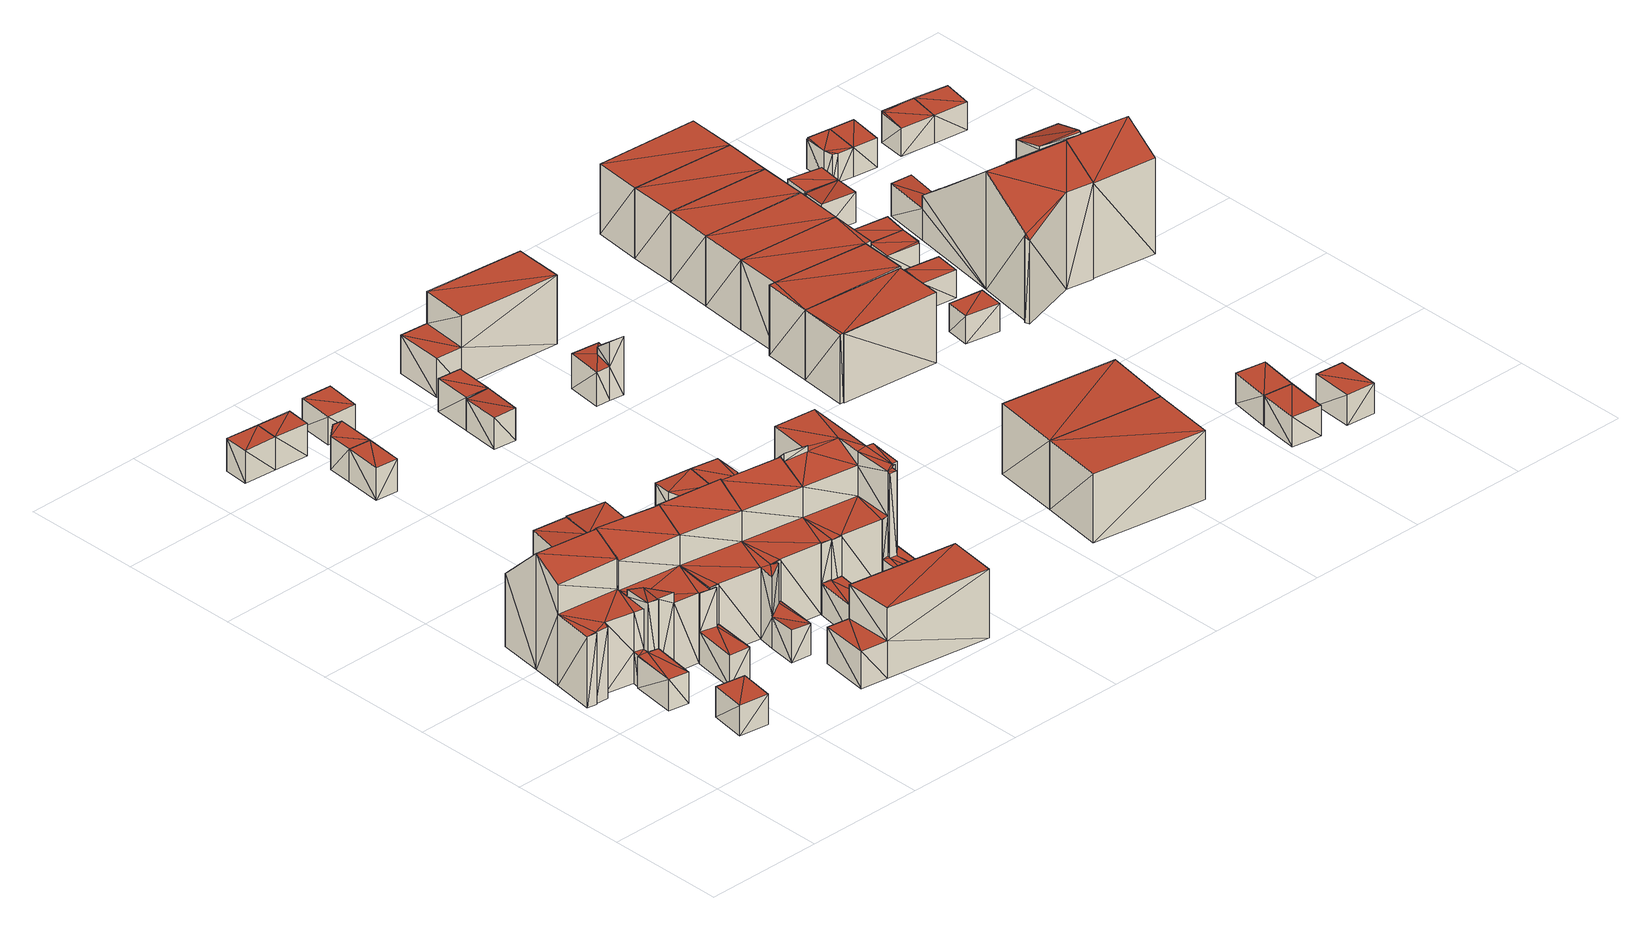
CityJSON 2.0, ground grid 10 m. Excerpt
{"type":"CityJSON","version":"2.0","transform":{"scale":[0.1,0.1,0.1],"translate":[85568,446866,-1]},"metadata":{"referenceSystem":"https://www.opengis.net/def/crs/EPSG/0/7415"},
"CityObjects":{
"building1":{"type":"Building","attributes":{"oorspronkelijk_bouwjaar":1924,"status":"Pand in gebruik","geconstateerd":false,"h_maaiveld":-0.26,"dak_type":"single horizontal","pw_datum":"2013-12-01","pw_actueel":"yes","pw_bron":"ahn3","reconstructie_methode":"tudelft3d-geoflow","versie_methode":"v21.03.1","kas_warenhuis":false,"ondergronds_type":"above ground","lod11_replace":false,"reconstruction_skipped":false},"geometry":[{"type":"Solid","lod":"2.2","boundaries":[[[[0,1,2]],[[2,1,3]],[[4,0,5]],[[5,0,2]],[[6,3,1]],[[7,6,1]],[[5,2,3]],[[6,5,3]],[[7,1,4]],[[4,1,0]],[[5,6,4]],[[4,6,7]]]],"semantics":{"surfaces":[{"type":"GroundSurface"},{"type":"WallSurface"},{"type":"RoofSurface"}],"values":[[0,0,1,1,1,1,1,1,1,1,2,2]]}}]},
"building2":{"type":"Building","attributes":{"oorspronkelijk_bouwjaar":2007,"status":"Pand in gebruik","geconstateerd":false,"h_maaiveld":-0.254,"dak_type":"slanted","pw_datum":"2013-12-01","pw_actueel":"yes","pw_bron":"ahn3","reconstructie_methode":"tudelft3d-geoflow","versie_methode":"v21.03.1","kas_warenhuis":false,"ondergronds_type":"above ground","lod11_replace":false,"reconstruction_skipped":false},"geometry":[{"type":"Solid","lod":"2.2","boundaries":[[[[8,9,10]],[[11,12,13]],[[14,15,16]],[[17,12,18]],[[19,16,20]],[[21,22,9]],[[23,22,21]],[[23,21,24]],[[21,9,8]],[[9,22,25]],[[10,16,19]],[[8,10,19]],[[19,20,17]],[[15,20,16]],[[15,26,20]],[[26,15,27]],[[19,17,18]],[[17,13,12]],[[28,13,17]],[[29,21,8]],[[30,29,8]],[[31,26,32]],[[32,26,27]],[[32,27,15]],[[33,32,15]],[[34,22,23]],[[35,34,23]],[[33,15,36]],[[36,15,14]],[[37,18,38]],[[38,18,12]],[[39,20,31]],[[31,20,26]],[[40,11,41]],[[42,40,41]],[[41,11,13]],[[43,24,29]],[[29,24,21]],[[44,16,45]],[[46,44,45]],[[45,16,10]],[[47,30,48]],[[48,30,19]],[[19,30,8]],[[49,17,39]],[[50,49,39]],[[39,17,20]],[[41,13,51]],[[51,13,28]],[[52,25,34]],[[34,25,22]],[[45,10,9]],[[53,45,9]],[[53,9,52]],[[52,9,25]],[[35,23,24]],[[43,35,24]],[[36,14,16]],[[44,36,16]],[[51,28,17]],[[49,51,17]],[[38,12,11]],[[40,38,11]],[[54,48,37]],[[37,48,18]],[[18,48,19]],[[46,45,30]],[[47,46,30]],[[42,41,55]],[[50,39,48]],[[54,50,48]],[[38,55,37]],[[37,55,49]],[[51,55,41]],[[49,55,51]],[[35,43,29]],[[45,53,30]],[[34,35,29]],[[34,29,53]],[[34,53,52]],[[53,29,30]],[[50,54,49]],[[49,54,37]],[[42,55,38]],[[40,42,38]],[[36,44,33]],[[32,33,31]],[[46,48,44]],[[33,39,31]],[[44,48,39]],[[33,44,39]],[[46,47,48]]]],"semantics":{"surfaces":[{"type":"GroundSurface"},{"type":"WallSurface"},{"type":"RoofSurface"}],"values":[[0,0,0,0,0,0,0,0,0,0,0,0,0,0,0,0,0,0,0,1,1,1,1,1,1,1,1,1,1,1,1,1,1,1,1,1,1,1,1,1,1,1,1,1,1,1,1,1,1,1,1,1,1,1,1,1,1,1,1,1,1,1,1,1,1,1,1,1,1,1,1,2,2,2,2,2,2,2,2,2,2,2,2,2,2,2,2,2,2,2,2,2]]}}]},
"building3":{"type":"Building","attributes":{"oorspronkelijk_bouwjaar":2007,"status":"Pand in gebruik","geconstateerd":false,"h_maaiveld":-0.262,"dak_type":"slanted","pw_datum":"2013-12-01","pw_actueel":"yes","pw_bron":"ahn3","reconstructie_methode":"tudelft3d-geoflow","versie_methode":"v21.03.1","kas_warenhuis":false,"ondergronds_type":"above ground","lod11_replace":false,"reconstruction_skipped":false},"geometry":[{"type":"Solid","lod":"2.2","boundaries":[[[[56,57,58]],[[59,60,61]],[[62,63,18]],[[61,60,64]],[[11,65,62]],[[66,56,67]],[[21,66,24]],[[56,66,21]],[[56,58,67]],[[18,63,58]],[[62,65,63]],[[65,68,63]],[[57,18,58]],[[67,58,64]],[[61,69,59]],[[58,61,64]],[[70,69,61]],[[71,69,70]],[[72,71,70]],[[73,72,70]],[[74,61,58]],[[75,74,58]],[[76,68,65]],[[77,76,65]],[[78,24,79]],[[79,24,66]],[[80,66,67]],[[81,79,80]],[[80,79,66]],[[80,67,64]],[[82,80,64]],[[83,11,84]],[[84,11,62]],[[85,73,74]],[[74,73,61]],[[61,73,70]],[[86,87,75]],[[88,86,75]],[[89,18,87]],[[86,89,87]],[[87,18,57]],[[90,91,92]],[[92,91,21]],[[21,91,56]],[[81,80,93]],[[93,80,94]],[[95,77,83]],[[83,77,11]],[[11,77,65]],[[96,59,97]],[[97,59,69]],[[98,60,59]],[[96,98,59]],[[82,64,98]],[[99,82,98]],[[98,64,60]],[[99,98,100]],[[100,98,101]],[[100,101,73]],[[85,100,73]],[[97,69,72]],[[72,69,71]],[[77,95,102]],[[103,63,76]],[[76,63,68]],[[87,57,91]],[[91,57,56]],[[84,62,18]],[[89,84,18]],[[88,75,103]],[[103,75,63]],[[63,75,58]],[[92,21,24]],[[78,92,24]],[[93,94,90]],[[90,94,91]],[[101,72,73]],[[96,101,98]],[[96,97,101]],[[101,97,72]],[[93,90,92]],[[81,93,79]],[[79,93,92]],[[78,79,92]],[[95,83,84]],[[102,95,84]],[[88,103,89]],[[86,88,89]],[[74,100,85]],[[82,74,75]],[[82,99,74]],[[82,75,94]],[[74,99,100]],[[91,94,87]],[[80,82,94]],[[94,75,87]],[[89,103,102]],[[84,89,102]],[[77,102,76]],[[102,103,76]]]],"semantics":{"surfaces":[{"type":"GroundSurface"},{"type":"WallSurface"},{"type":"RoofSurface"}],"values":[[0,0,0,0,0,0,0,0,0,0,0,0,0,0,0,0,0,0,1,1,1,1,1,1,1,1,1,1,1,1,1,1,1,1,1,1,1,1,1,1,1,1,1,1,1,1,1,1,1,1,1,1,1,1,1,1,1,1,1,1,1,1,1,1,1,1,1,1,1,1,1,1,1,1,1,1,2,2,2,2,2,2,2,2,2,2,2,2,2,2,2,2,2,2,2,2,2,2,2,2]]}}]},
"building4":{"type":"Building","attributes":{"oorspronkelijk_bouwjaar":2007,"status":"Pand in gebruik","geconstateerd":false,"h_maaiveld":-0.276,"dak_type":"slanted","pw_datum":"2013-12-01","pw_actueel":"yes","pw_bron":"ahn3","reconstructie_methode":"tudelft3d-geoflow","versie_methode":"v21.03.1","kas_warenhuis":false,"ondergronds_type":"above ground","lod11_replace":false,"reconstruction_skipped":false},"geometry":[{"type":"Solid","lod":"2.2","boundaries":[[[[104,105,106]],[[107,105,104]],[[108,104,106]],[[58,106,109]],[[110,105,111]],[[107,111,105]],[[110,112,105]],[[106,58,108]],[[58,113,108]],[[61,58,109]],[[113,114,108]],[[71,61,109]],[[115,113,68]],[[116,114,113]],[[116,113,115]],[[116,115,117]],[[118,110,119]],[[119,110,111]],[[120,71,109]],[[121,120,109]],[[122,123,124]],[[124,123,104]],[[104,123,107]],[[125,113,75]],[[88,125,75]],[[75,113,58]],[[126,127,128]],[[128,127,114]],[[114,127,108]],[[129,116,117]],[[130,129,117]],[[124,104,108]],[[127,124,108]],[[131,61,71]],[[120,131,71]],[[130,117,132]],[[133,130,132]],[[132,117,115]],[[134,105,112]],[[135,134,112]],[[133,132,136]],[[137,133,136]],[[137,136,138]],[[88,75,127]],[[126,88,127]],[[121,109,106]],[[139,121,106]],[[128,114,129]],[[129,114,116]],[[75,58,131]],[[131,58,61]],[[135,112,118]],[[118,112,110]],[[76,68,113]],[[125,76,113]],[[132,115,76]],[[76,115,68]],[[139,106,134]],[[140,139,134]],[[134,106,105]],[[140,134,141]],[[141,134,142]],[[141,142,122]],[[122,142,123]],[[119,111,107]],[[123,119,107]],[[128,125,126]],[[126,125,88]],[[138,128,129]],[[76,136,132]],[[136,125,138]],[[138,125,128]],[[76,125,136]],[[119,123,142]],[[118,142,134]],[[118,119,142]],[[118,134,135]],[[138,129,137]],[[137,130,133]],[[137,129,130]],[[140,141,124]],[[139,124,127]],[[139,140,124]],[[120,121,131]],[[124,141,122]],[[139,127,75]],[[121,139,75]],[[131,121,75]]]],"semantics":{"surfaces":[{"type":"GroundSurface"},{"type":"WallSurface"},{"type":"RoofSurface"}],"values":[[0,0,0,0,0,0,0,0,0,0,0,0,0,0,0,0,1,1,1,1,1,1,1,1,1,1,1,1,1,1,1,1,1,1,1,1,1,1,1,1,1,1,1,1,1,1,1,1,1,1,1,1,1,1,1,1,1,1,1,1,1,1,1,1,1,1,2,2,2,2,2,2,2,2,2,2,2,2,2,2,2,2,2,2,2,2,2,2]]}}]},
"building5":{"type":"Building","attributes":{"oorspronkelijk_bouwjaar":2006,"status":"Pand in gebruik","geconstateerd":false,"h_maaiveld":-0.386,"dak_type":"single horizontal","pw_datum":"2013-12-01","pw_actueel":"yes","pw_bron":"ahn3","reconstructie_methode":"tudelft3d-geoflow","versie_methode":"v21.03.1","kas_warenhuis":false,"ondergronds_type":"above ground","lod11_replace":false,"reconstruction_skipped":false},"geometry":[{"type":"Solid","lod":"2.2","boundaries":[[[[143,144,145]],[[145,144,146]],[[147,143,145]],[[148,147,145]],[[149,146,150]],[[150,146,144]],[[148,145,146]],[[149,148,146]],[[150,144,147]],[[147,144,143]],[[150,147,148]],[[149,150,148]]]],"semantics":{"surfaces":[{"type":"GroundSurface"},{"type":"WallSurface"},{"type":"RoofSurface"}],"values":[[0,0,1,1,1,1,1,1,1,1,2,2]]}}]},
"building6":{"type":"Building","attributes":{"oorspronkelijk_bouwjaar":1924,"status":"Pand in gebruik","geconstateerd":false,"h_maaiveld":-0.333,"dak_type":"multiple horizontal","pw_datum":"2013-12-01","pw_actueel":"yes","pw_bron":"ahn3","reconstructie_methode":"tudelft3d-geoflow","versie_methode":"v21.03.1","kas_warenhuis":false,"ondergronds_type":"above ground","lod11_replace":false,"reconstruction_skipped":false},"geometry":[{"type":"Solid","lod":"2.2","boundaries":[[[[151,152,153]],[[154,153,155]],[[154,151,153]],[[154,155,156]],[[157,155,153]],[[158,159,157]],[[157,159,155]],[[160,152,151]],[[161,160,151]],[[162,156,159]],[[159,156,155]],[[161,151,154]],[[163,161,154]],[[157,153,160]],[[160,153,152]],[[158,157,163]],[[164,158,163]],[[164,163,162]],[[162,163,156]],[[156,163,154]],[[162,159,164]],[[164,159,158]],[[163,157,161]],[[161,157,160]]]],"semantics":{"surfaces":[{"type":"GroundSurface"},{"type":"WallSurface"},{"type":"RoofSurface"}],"values":[[0,0,0,0,1,1,1,1,1,1,1,1,1,1,1,1,1,1,1,1,2,2,2,2]]}}]},
"building7":{"type":"Building","attributes":{"oorspronkelijk_bouwjaar":2006,"status":"Pand in gebruik","geconstateerd":false,"h_maaiveld":-0.355,"dak_type":"single horizontal","pw_datum":"2013-12-01","pw_actueel":"yes","pw_bron":"ahn3","reconstructie_methode":"tudelft3d-geoflow","versie_methode":"v21.03.1","kas_warenhuis":false,"ondergronds_type":"above ground","lod11_replace":false,"reconstruction_skipped":false},"geometry":[{"type":"Solid","lod":"2.2","boundaries":[[[[165,166,167]],[[167,166,168]],[[169,165,167]],[[170,169,167]],[[171,166,165]],[[169,171,165]],[[172,168,171]],[[171,168,166]],[[170,167,172]],[[172,167,168]],[[170,172,171]],[[169,170,171]]]],"semantics":{"surfaces":[{"type":"GroundSurface"},{"type":"WallSurface"},{"type":"RoofSurface"}],"values":[[0,0,1,1,1,1,1,1,1,1,2,2]]}}]},
"building8":{"type":"Building","attributes":{"oorspronkelijk_bouwjaar":2006,"status":"Pand in gebruik","geconstateerd":false,"h_maaiveld":-0.394,"dak_type":"single horizontal","pw_datum":"2013-12-01","pw_actueel":"yes","pw_bron":"ahn3","reconstructie_methode":"tudelft3d-geoflow","versie_methode":"v21.03.1","kas_warenhuis":false,"ondergronds_type":"above ground","lod11_replace":false,"reconstruction_skipped":false},"geometry":[{"type":"Solid","lod":"2.2","boundaries":[[[[144,173,146]],[[146,173,174]],[[175,173,150]],[[150,173,144]],[[150,144,146]],[[149,150,146]],[[176,174,175]],[[175,174,173]],[[149,146,174]],[[176,149,174]],[[176,175,149]],[[149,175,150]]]],"semantics":{"surfaces":[{"type":"GroundSurface"},{"type":"WallSurface"},{"type":"RoofSurface"}],"values":[[0,0,1,1,1,1,1,1,1,1,2,2]]}}]},
"building9":{"type":"Building","attributes":{"oorspronkelijk_bouwjaar":2007,"status":"Pand in gebruik","geconstateerd":false,"h_maaiveld":-0.271,"dak_type":"slanted","pw_datum":"2013-12-01","pw_actueel":"yes","pw_bron":"ahn3","reconstructie_methode":"tudelft3d-geoflow","versie_methode":"v21.03.1","kas_warenhuis":false,"ondergronds_type":"above ground","lod11_replace":false,"reconstruction_skipped":false},"geometry":[{"type":"Solid","lod":"2.2","boundaries":[[[[177,178,179]],[[180,108,181]],[[181,114,179]],[[182,180,183]],[[184,182,185]],[[184,185,186]],[[185,187,186]],[[188,108,180]],[[108,114,181]],[[182,183,185]],[[180,181,183]],[[104,188,111]],[[116,177,179]],[[117,177,116]],[[108,188,104]],[[114,116,179]],[[189,111,188]],[[190,189,188]],[[190,188,180]],[[191,190,180]],[[192,185,193]],[[193,185,183]],[[124,104,111]],[[189,124,111]],[[127,108,124]],[[124,108,104]],[[194,193,195]],[[195,193,181]],[[181,193,183]],[[130,117,129]],[[129,117,116]],[[196,197,198]],[[198,197,199]],[[200,187,185]],[[192,200,185]],[[198,199,130]],[[130,199,117]],[[117,199,177]],[[201,178,177]],[[199,201,177]],[[191,180,202]],[[203,191,202]],[[202,180,182]],[[202,182,184]],[[204,202,184]],[[205,186,200]],[[200,186,187]],[[206,114,127]],[[126,206,127]],[[127,114,108]],[[126,127,195]],[[207,126,195]],[[207,195,208]],[[208,195,179]],[[179,195,181]],[[197,196,209]],[[208,179,201]],[[201,179,178]],[[129,116,114]],[[206,129,114]],[[204,184,205]],[[205,184,186]],[[203,202,194]],[[194,202,193]],[[205,200,192]],[[202,192,193]],[[204,205,192]],[[204,192,202]],[[203,194,191]],[[191,195,127]],[[191,194,195]],[[189,190,124]],[[190,191,127]],[[124,190,127]],[[129,209,130]],[[130,209,198]],[[198,209,196]],[[197,209,208]],[[197,208,201]],[[206,209,129]],[[208,209,206]],[[201,199,197]],[[126,207,206]],[[206,207,208]]]],"semantics":{"surfaces":[{"type":"GroundSurface"},{"type":"WallSurface"},{"type":"RoofSurface"}],"values":[[0,0,0,0,0,0,0,0,0,0,0,0,0,0,0,0,1,1,1,1,1,1,1,1,1,1,1,1,1,1,1,1,1,1,1,1,1,1,1,1,1,1,1,1,1,1,1,1,1,1,1,1,1,1,1,1,1,1,1,1,1,1,1,1,2,2,2,2,2,2,2,2,2,2,2,2,2,2,2,2,2,2,2,2]]}}]},
"building10":{"type":"Building","attributes":{"oorspronkelijk_bouwjaar":2006,"status":"Pand in gebruik","geconstateerd":false,"h_maaiveld":-0.391,"dak_type":"single horizontal","pw_datum":"2013-12-01","pw_actueel":"yes","pw_bron":"ahn3","reconstructie_methode":"tudelft3d-geoflow","versie_methode":"v21.03.1","kas_warenhuis":false,"ondergronds_type":"above ground","lod11_replace":false,"reconstruction_skipped":false},"geometry":[{"type":"Solid","lod":"2.2","boundaries":[[[[210,211,212]],[[212,166,165]],[[212,211,166]],[[171,166,211]],[[213,171,211]],[[169,165,166]],[[171,169,166]],[[213,211,214]],[[214,211,210]],[[215,212,169]],[[169,212,165]],[[214,210,215]],[[215,210,212]],[[213,214,215]],[[171,215,169]],[[171,213,215]]]],"semantics":{"surfaces":[{"type":"GroundSurface"},{"type":"WallSurface"},{"type":"RoofSurface"}],"values":[[0,0,0,1,1,1,1,1,1,1,1,1,1,2,2,2]]}}]},
"building11":{"type":"Building","attributes":{"oorspronkelijk_bouwjaar":1999,"status":"Pand in gebruik","geconstateerd":false,"h_maaiveld":-0.394,"dak_type":"single horizontal","pw_datum":"2013-12-01","pw_actueel":"yes","pw_bron":"ahn3","reconstructie_methode":"tudelft3d-geoflow","versie_methode":"v21.03.1","kas_warenhuis":false,"ondergronds_type":"above ground","lod11_replace":false,"reconstruction_skipped":false},"geometry":[{"type":"Solid","lod":"2.2","boundaries":[[[[216,217,218]],[[218,217,219]],[[220,219,221]],[[221,219,217]],[[222,216,218]],[[223,222,218]],[[221,217,222]],[[222,217,216]],[[223,218,219]],[[220,223,219]],[[222,223,221]],[[221,223,220]]]],"semantics":{"surfaces":[{"type":"GroundSurface"},{"type":"WallSurface"},{"type":"RoofSurface"}],"values":[[0,0,1,1,1,1,1,1,1,1,2,2]]}}]},
"building12":{"type":"Building","attributes":{"oorspronkelijk_bouwjaar":2007,"status":"Pand in gebruik","geconstateerd":false,"h_maaiveld":-0.329,"dak_type":"slanted","pw_datum":"2013-12-01","pw_actueel":"yes","pw_bron":"ahn3","reconstructie_methode":"tudelft3d-geoflow","versie_methode":"v21.03.1","kas_warenhuis":false,"ondergronds_type":"above ground","lod11_replace":false,"reconstruction_skipped":false},"geometry":[{"type":"Solid","lod":"2.2","boundaries":[[[[224,225,226]],[[227,228,229]],[[181,230,226]],[[226,231,229]],[[232,228,227]],[[233,228,232]],[[233,232,234]],[[235,181,236]],[[181,226,236]],[[228,236,229]],[[236,226,229]],[[185,235,187]],[[181,235,185]],[[230,224,226]],[[178,224,230]],[[237,187,238]],[[238,187,235]],[[238,235,236]],[[239,238,236]],[[240,231,241]],[[241,231,226]],[[242,230,195]],[[207,242,195]],[[195,230,181]],[[243,244,245]],[[246,233,247]],[[247,233,234]],[[248,224,201]],[[201,224,178]],[[247,234,232]],[[249,247,232]],[[249,232,250]],[[250,232,227]],[[251,236,228]],[[252,239,251]],[[251,239,236]],[[252,251,253]],[[253,251,254]],[[250,227,229]],[[255,250,229]],[[256,257,258]],[[259,256,258]],[[251,228,246]],[[246,228,233]],[[260,253,261]],[[261,253,262]],[[262,253,254]],[[263,264,256]],[[256,264,257]],[[261,262,264]],[[263,261,264]],[[265,185,187]],[[237,265,187]],[[266,242,267]],[[267,242,268]],[[241,226,269]],[[269,226,225]],[[201,178,230]],[[266,201,242]],[[242,201,230]],[[267,268,270]],[[271,248,270]],[[269,225,248]],[[271,269,248]],[[248,225,224]],[[207,195,272]],[[243,207,272]],[[244,243,260]],[[260,243,253]],[[253,243,272]],[[259,258,273]],[[273,258,274]],[[195,181,185]],[[265,195,185]],[[273,274,255]],[[275,273,255]],[[275,255,240]],[[240,255,231]],[[231,255,229]],[[268,207,243]],[[268,242,207]],[[268,243,245]],[[253,272,239]],[[237,238,265]],[[252,253,239]],[[238,272,195]],[[265,238,195]],[[239,272,238]],[[261,263,260]],[[260,256,273]],[[260,263,256]],[[256,259,273]],[[241,273,240]],[[273,275,240]],[[244,273,241]],[[271,270,245]],[[270,268,245]],[[245,241,269]],[[271,245,269]],[[244,260,273]],[[245,244,241]],[[267,270,266]],[[201,270,248]],[[201,266,270]],[[255,274,258]],[[255,258,264]],[[264,258,257]],[[250,255,264]],[[249,264,262]],[[246,262,251]],[[262,254,251]],[[249,262,246]],[[250,264,249]],[[249,246,247]]]],"semantics":{"surfaces":[{"type":"GroundSurface"},{"type":"WallSurface"},{"type":"RoofSurface"}],"values":[[0,0,0,0,0,0,0,0,0,0,0,0,0,0,0,1,1,1,1,1,1,1,1,1,1,1,1,1,1,1,1,1,1,1,1,1,1,1,1,1,1,1,1,1,1,1,1,1,1,1,1,1,1,1,1,1,1,1,1,1,1,1,1,1,1,1,1,1,1,1,1,1,1,1,1,1,1,1,1,2,2,2,2,2,2,2,2,2,2,2,2,2,2,2,2,2,2,2,2,2,2,2,2,2,2,2,2,2,2,2,2,2,2,2]]}}]},
"building13":{"type":"Building","attributes":{"oorspronkelijk_bouwjaar":2006,"status":"Pand in gebruik","geconstateerd":false,"h_maaiveld":-0.378,"dak_type":"single horizontal","pw_datum":"2013-12-01","pw_actueel":"yes","pw_bron":"ahn3","reconstructie_methode":"tudelft3d-geoflow","versie_methode":"v21.03.1","kas_warenhuis":false,"ondergronds_type":"above ground","lod11_replace":false,"reconstruction_skipped":false},"geometry":[{"type":"Solid","lod":"2.2","boundaries":[[[[276,277,278]],[[279,276,278]],[[280,276,279]],[[281,280,279]],[[282,278,283]],[[283,278,277]],[[281,279,278]],[[282,281,278]],[[283,277,280]],[[280,277,276]],[[282,283,280]],[[281,282,280]]]],"semantics":{"surfaces":[{"type":"GroundSurface"},{"type":"WallSurface"},{"type":"RoofSurface"}],"values":[[0,0,1,1,1,1,1,1,1,1,2,2]]}}]},
"building14":{"type":"Building","attributes":{"oorspronkelijk_bouwjaar":2006,"status":"Pand in gebruik","geconstateerd":false,"h_maaiveld":-0.404,"dak_type":"single horizontal","pw_datum":"2013-12-01","pw_actueel":"yes","pw_bron":"ahn3","reconstructie_methode":"tudelft3d-geoflow","versie_methode":"v21.03.1","kas_warenhuis":false,"ondergronds_type":"above ground","lod11_replace":false,"reconstruction_skipped":false},"geometry":[{"type":"Solid","lod":"2.2","boundaries":[[[[284,285,277]],[[276,284,277]],[[286,284,287]],[[287,284,276]],[[283,277,285]],[[288,283,285]],[[287,276,277]],[[283,287,277]],[[288,285,286]],[[286,285,284]],[[283,288,286]],[[287,283,286]]]],"semantics":{"surfaces":[{"type":"GroundSurface"},{"type":"WallSurface"},{"type":"RoofSurface"}],"values":[[0,0,1,1,1,1,1,1,1,1,2,2]]}}]},
"building15":{"type":"Building","attributes":{"oorspronkelijk_bouwjaar":1924,"status":"Pand in gebruik","geconstateerd":false,"h_maaiveld":-0.529,"dak_type":"multiple horizontal","pw_datum":"2013-12-01","pw_actueel":"yes","pw_bron":"ahn3","reconstructie_methode":"tudelft3d-geoflow","versie_methode":"v21.03.1","kas_warenhuis":false,"ondergronds_type":"above ground","lod11_replace":false,"reconstruction_skipped":false},"geometry":[{"type":"Solid","lod":"2.2","boundaries":[[[[289,290,291]],[[292,293,294]],[[291,290,293]],[[291,293,292]],[[295,292,294]],[[296,295,294]],[[297,298,295]],[[295,298,292]],[[292,298,291]],[[299,294,293]],[[300,296,299]],[[299,296,294]],[[301,289,291]],[[298,301,291]],[[299,293,302]],[[302,293,290]],[[302,290,289]],[[301,302,289]],[[300,299,297]],[[297,299,298]],[[298,299,302]],[[301,298,302]],[[296,300,295]],[[295,300,297]]]],"semantics":{"surfaces":[{"type":"GroundSurface"},{"type":"WallSurface"},{"type":"RoofSurface"}],"values":[[0,0,0,0,1,1,1,1,1,1,1,1,1,1,1,1,1,1,1,1,2,2,2,2]]}}]},
"building16":{"type":"Building","attributes":{"oorspronkelijk_bouwjaar":2006,"status":"Pand in gebruik","geconstateerd":false,"h_maaiveld":-0.531,"dak_type":"slanted","pw_datum":"2013-12-01","pw_actueel":"yes","pw_bron":"ahn3","reconstructie_methode":"tudelft3d-geoflow","versie_methode":"v21.03.1","kas_warenhuis":false,"ondergronds_type":"above ground","lod11_replace":false,"reconstruction_skipped":false},"geometry":[{"type":"Solid","lod":"2.2","boundaries":[[[[303,304,305]],[[306,305,307]],[[306,303,305]],[[308,303,306]],[[309,303,310]],[[310,303,308]],[[311,312,313]],[[314,311,313]],[[315,307,316]],[[317,315,316]],[[316,307,305]],[[316,305,304]],[[318,316,304]],[[314,313,315]],[[315,313,307]],[[307,313,306]],[[310,308,306]],[[313,310,306]],[[318,304,309]],[[309,304,303]],[[317,316,312]],[[311,317,312]],[[317,311,315]],[[315,311,314]],[[312,316,318]],[[312,318,309]],[[312,309,310]],[[313,312,310]]]],"semantics":{"surfaces":[{"type":"GroundSurface"},{"type":"WallSurface"},{"type":"RoofSurface"}],"values":[[0,0,0,0,1,1,1,1,1,1,1,1,1,1,1,1,1,1,1,1,1,1,2,2,2,2,2,2]]}}]},
"building17":{"type":"Building","attributes":{"oorspronkelijk_bouwjaar":1999,"status":"Pand in gebruik","geconstateerd":false,"h_maaiveld":-0.392,"dak_type":"slanted","pw_datum":"2013-12-01","pw_actueel":"yes","pw_bron":"ahn3","reconstructie_methode":"tudelft3d-geoflow","versie_methode":"v21.03.1","kas_warenhuis":false,"ondergronds_type":"above ground","lod11_replace":false,"reconstruction_skipped":false},"geometry":[{"type":"Solid","lod":"2.2","boundaries":[[[[319,320,321]],[[321,320,322]],[[323,319,324]],[[324,319,321]],[[325,322,326]],[[326,322,320]],[[326,320,323]],[[323,320,319]],[[324,321,325]],[[325,321,322]],[[324,325,326]],[[323,324,326]]]],"semantics":{"surfaces":[{"type":"GroundSurface"},{"type":"WallSurface"},{"type":"RoofSurface"}],"values":[[0,0,1,1,1,1,1,1,1,1,2,2]]}}]},
"building18":{"type":"Building","attributes":{"oorspronkelijk_bouwjaar":1999,"status":"Pand in gebruik","geconstateerd":false,"h_maaiveld":-0.399,"dak_type":"multiple horizontal","pw_datum":"2013-12-01","pw_actueel":"yes","pw_bron":"ahn3","reconstructie_methode":"tudelft3d-geoflow","versie_methode":"v21.03.1","kas_warenhuis":false,"ondergronds_type":"above ground","lod11_replace":false,"reconstruction_skipped":false},"geometry":[{"type":"Solid","lod":"2.2","boundaries":[[[[320,327,328]],[[322,320,328]],[[329,327,326]],[[326,327,320]],[[325,322,328]],[[330,325,328]],[[326,320,325]],[[325,320,322]],[[330,328,327]],[[329,330,327]],[[330,329,326]],[[325,330,326]]]],"semantics":{"surfaces":[{"type":"GroundSurface"},{"type":"WallSurface"},{"type":"RoofSurface"}],"values":[[0,0,1,1,1,1,1,1,1,1,2,2]]}}]},
"building19":{"type":"Building","attributes":{"oorspronkelijk_bouwjaar":1928,"status":"Pand in gebruik","geconstateerd":false,"h_maaiveld":-0.518,"dak_type":"single horizontal","pw_datum":"2013-12-01","pw_actueel":"yes","pw_bron":"ahn3","reconstructie_methode":"tudelft3d-geoflow","versie_methode":"v21.03.1","kas_warenhuis":false,"ondergronds_type":"above ground","lod11_replace":false,"reconstruction_skipped":false},"geometry":[{"type":"Solid","lod":"2.2","boundaries":[[[[331,332,333]],[[334,333,335]],[[336,331,333]],[[336,333,334]],[[337,332,331]],[[338,337,331]],[[339,335,333]],[[340,339,333]],[[340,333,337]],[[337,333,332]],[[341,336,342]],[[342,336,334]],[[342,334,339]],[[339,334,335]],[[338,331,336]],[[341,338,336]],[[338,341,340]],[[337,338,340]],[[340,341,342]],[[339,340,342]]]],"semantics":{"surfaces":[{"type":"GroundSurface"},{"type":"WallSurface"},{"type":"RoofSurface"}],"values":[[0,0,0,0,1,1,1,1,1,1,1,1,1,1,1,1,2,2,2,2]]}}]},
"building20":{"type":"Building","attributes":{"oorspronkelijk_bouwjaar":1928,"status":"Pand in gebruik","geconstateerd":false,"h_maaiveld":-0.531,"dak_type":"single horizontal","pw_datum":"2013-12-01","pw_actueel":"yes","pw_bron":"ahn3","reconstructie_methode":"tudelft3d-geoflow","versie_methode":"v21.03.1","kas_warenhuis":false,"ondergronds_type":"above ground","lod11_replace":false,"reconstruction_skipped":false},"geometry":[{"type":"Solid","lod":"2.2","boundaries":[[[[334,343,344]],[[336,344,345]],[[336,334,344]],[[346,345,347]],[[347,345,344]],[[342,334,336]],[[348,342,336]],[[347,344,349]],[[349,344,343]],[[349,343,342]],[[342,343,334]],[[348,336,345]],[[346,348,345]],[[348,346,347]],[[342,347,349]],[[342,348,347]]]],"semantics":{"surfaces":[{"type":"GroundSurface"},{"type":"WallSurface"},{"type":"RoofSurface"}],"values":[[0,0,0,1,1,1,1,1,1,1,1,1,1,2,2,2]]}}]},
"building21":{"type":"Building","attributes":{"oorspronkelijk_bouwjaar":1928,"status":"Pand in gebruik","geconstateerd":false,"h_maaiveld":-0.518,"dak_type":"single horizontal","pw_datum":"2013-12-01","pw_actueel":"yes","pw_bron":"ahn3","reconstructie_methode":"tudelft3d-geoflow","versie_methode":"v21.03.1","kas_warenhuis":false,"ondergronds_type":"above ground","lod11_replace":false,"reconstruction_skipped":false},"geometry":[{"type":"Solid","lod":"2.2","boundaries":[[[[344,350,345]],[[345,351,352]],[[345,350,351]],[[346,345,352]],[[353,346,352]],[[347,344,345]],[[346,347,345]],[[354,351,355]],[[355,351,350]],[[355,350,344]],[[347,355,344]],[[353,352,354]],[[354,352,351]],[[353,354,346]],[[346,355,347]],[[346,354,355]]]],"semantics":{"surfaces":[{"type":"GroundSurface"},{"type":"WallSurface"},{"type":"RoofSurface"}],"values":[[0,0,0,1,1,1,1,1,1,1,1,1,1,2,2,2]]}}]},
"building22":{"type":"Building","attributes":{"oorspronkelijk_bouwjaar":1928,"status":"Pand in gebruik","geconstateerd":false,"h_maaiveld":-0.511,"dak_type":"single horizontal","pw_datum":"2013-12-01","pw_actueel":"yes","pw_bron":"ahn3","reconstructie_methode":"tudelft3d-geoflow","versie_methode":"v21.03.1","kas_warenhuis":false,"ondergronds_type":"above ground","lod11_replace":false,"reconstruction_skipped":false},"geometry":[{"type":"Solid","lod":"2.2","boundaries":[[[[350,356,351]],[[351,356,357]],[[355,350,351]],[[354,355,351]],[[358,357,359]],[[359,357,356]],[[359,356,355]],[[355,356,350]],[[354,351,357]],[[358,354,357]],[[354,358,359]],[[355,354,359]]]],"semantics":{"surfaces":[{"type":"GroundSurface"},{"type":"WallSurface"},{"type":"RoofSurface"}],"values":[[0,0,1,1,1,1,1,1,1,1,2,2]]}}]},
"building23":{"type":"Building","attributes":{"oorspronkelijk_bouwjaar":1928,"status":"Pand in gebruik","geconstateerd":false,"h_maaiveld":-0.504,"dak_type":"single horizontal","pw_datum":"2013-12-01","pw_actueel":"yes","pw_bron":"ahn3","reconstructie_methode":"tudelft3d-geoflow","versie_methode":"v21.03.1","kas_warenhuis":false,"ondergronds_type":"above ground","lod11_replace":false,"reconstruction_skipped":false},"geometry":[{"type":"Solid","lod":"2.2","boundaries":[[[[356,360,357]],[[357,360,361]],[[362,360,359]],[[359,360,356]],[[358,357,361]],[[363,358,361]],[[359,356,357]],[[358,359,357]],[[363,361,362]],[[362,361,360]],[[363,362,358]],[[358,362,359]]]],"semantics":{"surfaces":[{"type":"GroundSurface"},{"type":"WallSurface"},{"type":"RoofSurface"}],"values":[[0,0,1,1,1,1,1,1,1,1,2,2]]}}]},
"building24":{"type":"Building","attributes":{"oorspronkelijk_bouwjaar":1999,"status":"Pand in gebruik","geconstateerd":false,"h_maaiveld":-0.375,"dak_type":"single horizontal","pw_datum":"2013-12-01","pw_actueel":"yes","pw_bron":"ahn3","reconstructie_methode":"tudelft3d-geoflow","versie_methode":"v21.03.1","kas_warenhuis":false,"ondergronds_type":"above ground","lod11_replace":false,"reconstruction_skipped":false},"geometry":[{"type":"Solid","lod":"2.2","boundaries":[[[[364,365,366]],[[367,364,366]],[[368,364,367]],[[369,368,367]],[[370,366,371]],[[371,366,365]],[[371,365,364]],[[368,371,364]],[[369,367,370]],[[370,367,366]],[[369,370,368]],[[368,370,371]]]],"semantics":{"surfaces":[{"type":"GroundSurface"},{"type":"WallSurface"},{"type":"RoofSurface"}],"values":[[0,0,1,1,1,1,1,1,1,1,2,2]]}}]},
"building25":{"type":"Building","attributes":{"oorspronkelijk_bouwjaar":1928,"status":"Pand in gebruik","geconstateerd":false,"h_maaiveld":-0.496,"dak_type":"single horizontal","pw_datum":"2013-12-01","pw_actueel":"yes","pw_bron":"ahn3","reconstructie_methode":"tudelft3d-geoflow","versie_methode":"v21.03.1","kas_warenhuis":false,"ondergronds_type":"above ground","lod11_replace":false,"reconstruction_skipped":false},"geometry":[{"type":"Solid","lod":"2.2","boundaries":[[[[360,372,361]],[[361,372,373]],[[374,372,362]],[[362,372,360]],[[363,361,373]],[[375,363,373]],[[362,360,361]],[[363,362,361]],[[375,373,374]],[[374,373,372]],[[363,375,374]],[[362,363,374]]]],"semantics":{"surfaces":[{"type":"GroundSurface"},{"type":"WallSurface"},{"type":"RoofSurface"}],"values":[[0,0,1,1,1,1,1,1,1,1,2,2]]}}]},
"building26":{"type":"Building","attributes":{"oorspronkelijk_bouwjaar":1999,"status":"Pand in gebruik","geconstateerd":false,"h_maaiveld":-0.379,"dak_type":"single horizontal","pw_datum":"2013-12-01","pw_actueel":"yes","pw_bron":"ahn3","reconstructie_methode":"tudelft3d-geoflow","versie_methode":"v21.03.1","kas_warenhuis":false,"ondergronds_type":"above ground","lod11_replace":false,"reconstruction_skipped":false},"geometry":[{"type":"Solid","lod":"2.2","boundaries":[[[[376,377,378]],[[378,377,379]],[[380,377,381]],[[381,377,376]],[[382,378,379]],[[383,382,379]],[[381,376,382]],[[382,376,378]],[[383,379,377]],[[380,383,377]],[[382,383,381]],[[381,383,380]]]],"semantics":{"surfaces":[{"type":"GroundSurface"},{"type":"WallSurface"},{"type":"RoofSurface"}],"values":[[0,0,1,1,1,1,1,1,1,1,2,2]]}}]},
"building27":{"type":"Building","attributes":{"oorspronkelijk_bouwjaar":1999,"status":"Pand in gebruik","geconstateerd":false,"h_maaiveld":-0.374,"dak_type":"single horizontal","pw_datum":"2013-12-01","pw_actueel":"yes","pw_bron":"ahn3","reconstructie_methode":"tudelft3d-geoflow","versie_methode":"v21.03.1","kas_warenhuis":false,"ondergronds_type":"above ground","lod11_replace":false,"reconstruction_skipped":false},"geometry":[{"type":"Solid","lod":"2.2","boundaries":[[[[365,384,385]],[[366,365,385]],[[386,384,371]],[[371,384,365]],[[370,366,385]],[[387,370,385]],[[371,365,366]],[[370,371,366]],[[387,385,386]],[[386,385,384]],[[387,386,371]],[[370,387,371]]]],"semantics":{"surfaces":[{"type":"GroundSurface"},{"type":"WallSurface"},{"type":"RoofSurface"}],"values":[[0,0,1,1,1,1,1,1,1,1,2,2]]}}]},
"building28":{"type":"Building","attributes":{"oorspronkelijk_bouwjaar":1928,"status":"Pand in gebruik","geconstateerd":false,"h_maaiveld":-0.481,"dak_type":"single horizontal","pw_datum":"2013-12-01","pw_actueel":"yes","pw_bron":"ahn3","reconstructie_methode":"tudelft3d-geoflow","versie_methode":"v21.03.1","kas_warenhuis":false,"ondergronds_type":"above ground","lod11_replace":false,"reconstruction_skipped":false},"geometry":[{"type":"Solid","lod":"2.2","boundaries":[[[[372,388,373]],[[373,388,389]],[[374,372,373]],[[375,374,373]],[[390,389,391]],[[391,389,388]],[[391,388,374]],[[374,388,372]],[[375,373,389]],[[390,375,389]],[[375,390,391]],[[374,375,391]]]],"semantics":{"surfaces":[{"type":"GroundSurface"},{"type":"WallSurface"},{"type":"RoofSurface"}],"values":[[0,0,1,1,1,1,1,1,1,1,2,2]]}}]},
"building29":{"type":"Building","attributes":{"oorspronkelijk_bouwjaar":1999,"status":"Pand in gebruik","geconstateerd":false,"h_maaiveld":-0.434,"dak_type":"single horizontal","pw_datum":"2013-12-01","pw_actueel":"yes","pw_bron":"ahn3","reconstructie_methode":"tudelft3d-geoflow","versie_methode":"v21.03.1","kas_warenhuis":false,"ondergronds_type":"above ground","lod11_replace":false,"reconstruction_skipped":false},"geometry":[{"type":"Solid","lod":"2.2","boundaries":[[[[392,393,394]],[[394,393,395]],[[396,394,395]],[[397,396,395]],[[398,392,394]],[[396,398,394]],[[399,393,398]],[[398,393,392]],[[397,395,399]],[[399,395,393]],[[398,396,399]],[[399,396,397]]]],"semantics":{"surfaces":[{"type":"GroundSurface"},{"type":"WallSurface"},{"type":"RoofSurface"}],"values":[[0,0,1,1,1,1,1,1,1,1,2,2]]}}]},
"building30":{"type":"Building","attributes":{"oorspronkelijk_bouwjaar":1999,"status":"Pand in gebruik","geconstateerd":false,"h_maaiveld":-0.374,"dak_type":"single horizontal","pw_datum":"2013-12-01","pw_actueel":"yes","pw_bron":"ahn3","reconstructie_methode":"tudelft3d-geoflow","versie_methode":"v21.03.1","kas_warenhuis":false,"ondergronds_type":"above ground","lod11_replace":false,"reconstruction_skipped":false},"geometry":[{"type":"Solid","lod":"2.2","boundaries":[[[[400,401,402]],[[402,401,403]],[[404,402,403]],[[405,404,403]],[[406,400,404]],[[404,400,402]],[[407,401,406]],[[406,401,400]],[[405,403,401]],[[407,405,401]],[[405,407,404]],[[404,407,406]]]],"semantics":{"surfaces":[{"type":"GroundSurface"},{"type":"WallSurface"},{"type":"RoofSurface"}],"values":[[0,0,1,1,1,1,1,1,1,1,2,2]]}}]},
"building31":{"type":"Building","attributes":{"oorspronkelijk_bouwjaar":1999,"status":"Pand in gebruik","geconstateerd":false,"h_maaiveld":-0.445,"dak_type":"single horizontal","pw_datum":"2013-12-01","pw_actueel":"yes","pw_bron":"ahn3","reconstructie_methode":"tudelft3d-geoflow","versie_methode":"v21.03.1","kas_warenhuis":false,"ondergronds_type":"above ground","lod11_replace":false,"reconstruction_skipped":false},"geometry":[{"type":"Solid","lod":"2.2","boundaries":[[[[408,409,410]],[[411,408,410]],[[412,410,413]],[[410,409,413]],[[414,411,415]],[[415,411,410]],[[416,409,408]],[[417,416,408]],[[418,412,419]],[[419,412,413]],[[415,410,412]],[[418,415,412]],[[417,408,411]],[[414,417,411]],[[419,413,416]],[[416,413,409]],[[419,416,415]],[[418,419,415]],[[415,416,417]],[[414,415,417]]]],"semantics":{"surfaces":[{"type":"GroundSurface"},{"type":"WallSurface"},{"type":"RoofSurface"}],"values":[[0,0,0,0,1,1,1,1,1,1,1,1,1,1,1,1,2,2,2,2]]}}]},
"building32":{"type":"Building","attributes":{"oorspronkelijk_bouwjaar":1999,"status":"Pand in gebruik","geconstateerd":false,"h_maaiveld":-0.442,"dak_type":"single horizontal","pw_datum":"2013-12-01","pw_actueel":"yes","pw_bron":"ahn3","reconstructie_methode":"tudelft3d-geoflow","versie_methode":"v21.03.1","kas_warenhuis":false,"ondergronds_type":"above ground","lod11_replace":false,"reconstruction_skipped":false},"geometry":[{"type":"Solid","lod":"2.2","boundaries":[[[[409,420,413]],[[413,420,421]],[[419,413,421]],[[422,419,421]],[[422,421,423]],[[423,421,420]],[[416,409,413]],[[419,416,413]],[[423,420,416]],[[416,420,409]],[[422,423,419]],[[419,423,416]]]],"semantics":{"surfaces":[{"type":"GroundSurface"},{"type":"WallSurface"},{"type":"RoofSurface"}],"values":[[0,0,1,1,1,1,1,1,1,1,2,2]]}}]},
"building33":{"type":"Building","attributes":{"oorspronkelijk_bouwjaar":1999,"status":"Pand in gebruik","geconstateerd":false,"h_maaiveld":-0.485,"dak_type":"single horizontal","pw_datum":"2013-12-01","pw_actueel":"yes","pw_bron":"ahn3","reconstructie_methode":"tudelft3d-geoflow","versie_methode":"v21.03.1","kas_warenhuis":false,"ondergronds_type":"above ground","lod11_replace":false,"reconstruction_skipped":false},"geometry":[{"type":"Solid","lod":"2.2","boundaries":[[[[424,425,426]],[[427,424,426]],[[428,424,429]],[[429,424,427]],[[430,426,425]],[[431,430,425]],[[431,425,424]],[[428,431,424]],[[429,427,430]],[[430,427,426]],[[430,431,428]],[[429,430,428]]]],"semantics":{"surfaces":[{"type":"GroundSurface"},{"type":"WallSurface"},{"type":"RoofSurface"}],"values":[[0,0,1,1,1,1,1,1,1,1,2,2]]}}]},
"building34":{"type":"Building","attributes":{"oorspronkelijk_bouwjaar":1999,"status":"Pand in gebruik","geconstateerd":false,"h_maaiveld":-0.485,"dak_type":"single horizontal","pw_datum":"2013-12-01","pw_actueel":"yes","pw_bron":"ahn3","reconstructie_methode":"tudelft3d-geoflow","versie_methode":"v21.03.1","kas_warenhuis":false,"ondergronds_type":"above ground","lod11_replace":false,"reconstruction_skipped":false},"geometry":[{"type":"Solid","lod":"2.2","boundaries":[[[[425,432,426]],[[426,432,433]],[[434,433,432]],[[435,434,432]],[[430,426,433]],[[434,430,433]],[[436,425,430]],[[430,425,426]],[[435,432,436]],[[436,432,425]],[[430,434,435]],[[436,430,435]]]],"semantics":{"surfaces":[{"type":"GroundSurface"},{"type":"WallSurface"},{"type":"RoofSurface"}],"values":[[0,0,1,1,1,1,1,1,1,1,2,2]]}}]},
"building35":{"type":"Building","attributes":{"oorspronkelijk_bouwjaar":2007,"status":"Pand in gebruik","geconstateerd":false,"h_maaiveld":-0.441,"dak_type":"slanted","pw_datum":"2013-12-01","pw_actueel":"yes","pw_bron":"ahn3","reconstructie_methode":"tudelft3d-geoflow","versie_methode":"v21.03.1","kas_warenhuis":false,"ondergronds_type":"above ground","lod11_replace":false,"reconstruction_skipped":false},"geometry":[{"type":"Solid","lod":"2.2","boundaries":[[[[437,438,439]],[[440,439,441]],[[440,437,439]],[[440,441,442]],[[443,442,444]],[[441,445,444]],[[443,444,446]],[[447,448,449]],[[449,442,443]],[[447,449,443]],[[442,441,444]],[[450,442,451]],[[451,442,449]],[[451,449,452]],[[452,449,448]],[[453,441,454]],[[455,453,454]],[[454,441,439]],[[456,437,457]],[[457,437,440]],[[458,445,453]],[[453,445,441]],[[455,454,457]],[[459,455,457]],[[452,448,460]],[[460,448,447]],[[461,443,462]],[[462,443,446]],[[462,446,444]],[[463,462,444]],[[459,457,442]],[[450,459,442]],[[442,457,440]],[[463,444,458]],[[458,444,445]],[[460,447,443]],[[461,460,443]],[[464,438,456]],[[456,438,437]],[[454,439,438]],[[464,454,438]],[[454,464,456]],[[457,454,456]],[[463,450,461]],[[460,451,452]],[[462,463,461]],[[461,450,451]],[[460,461,451]],[[458,453,463]],[[450,453,459]],[[459,453,455]],[[450,463,453]]]],"semantics":{"surfaces":[{"type":"GroundSurface"},{"type":"WallSurface"},{"type":"RoofSurface"}],"values":[[0,0,0,0,0,0,0,0,0,0,0,1,1,1,1,1,1,1,1,1,1,1,1,1,1,1,1,1,1,1,1,1,1,1,1,1,1,1,1,1,1,2,2,2,2,2,2,2,2,2,2,2]]}}]},
"building36":{"type":"Building","attributes":{"oorspronkelijk_bouwjaar":1999,"status":"Pand in gebruik","geconstateerd":false,"h_maaiveld":-0.479,"dak_type":"single horizontal","pw_datum":"2013-12-01","pw_actueel":"yes","pw_bron":"ahn3","reconstructie_methode":"tudelft3d-geoflow","versie_methode":"v21.03.1","kas_warenhuis":false,"ondergronds_type":"above ground","lod11_replace":false,"reconstruction_skipped":false},"geometry":[{"type":"Solid","lod":"2.2","boundaries":[[[[465,466,467]],[[468,465,469]],[[469,465,467]],[[467,470,469]],[[471,465,468]],[[472,465,471]],[[473,465,474]],[[474,465,472]],[[475,466,465]],[[473,475,465]],[[476,471,477]],[[477,471,468]],[[477,468,478]],[[478,468,469]],[[478,469,470]],[[479,478,470]],[[474,472,476]],[[476,472,471]],[[480,467,466]],[[475,480,466]],[[479,470,467]],[[480,479,467]],[[477,478,473]],[[473,478,480]],[[480,478,479]],[[473,480,475]],[[476,477,473]],[[476,473,474]]]],"semantics":{"surfaces":[{"type":"GroundSurface"},{"type":"WallSurface"},{"type":"RoofSurface"}],"values":[[0,0,0,0,0,0,1,1,1,1,1,1,1,1,1,1,1,1,1,1,1,1,2,2,2,2,2,2]]}}]},
"building37":{"type":"Building","attributes":{"oorspronkelijk_bouwjaar":2007,"status":"Pand in gebruik","geconstateerd":false,"h_maaiveld":-0.297,"dak_type":"slanted","pw_datum":"2013-12-01","pw_actueel":"yes","pw_bron":"ahn3","reconstructie_methode":"tudelft3d-geoflow","versie_methode":"v21.03.1","kas_warenhuis":false,"ondergronds_type":"above ground","lod11_replace":false,"reconstruction_skipped":false},"geometry":[{"type":"Solid","lod":"2.2","boundaries":[[[[481,482,483]],[[484,483,485]],[[485,482,486]],[[487,483,484]],[[488,481,483]],[[483,482,485]],[[489,481,488]],[[490,489,488]],[[491,485,492]],[[492,485,486]],[[493,494,491]],[[495,493,491]],[[485,491,484]],[[491,494,484]],[[496,497,498]],[[498,497,499]],[[500,501,497]],[[496,500,497]],[[502,487,494]],[[494,487,484]],[[503,482,489]],[[489,482,481]],[[490,488,483]],[[504,490,483]],[[492,486,482]],[[503,492,482]],[[495,491,501]],[[500,495,501]],[[498,499,493]],[[493,499,494]],[[504,483,502]],[[502,483,487]],[[498,493,495]],[[496,498,500]],[[500,498,495]],[[499,502,494]],[[503,497,501]],[[503,504,497]],[[499,504,502]],[[497,504,499]],[[492,501,491]],[[503,501,492]],[[490,504,489]],[[489,504,503]]]],"semantics":{"surfaces":[{"type":"GroundSurface"},{"type":"WallSurface"},{"type":"RoofSurface"}],"values":[[0,0,0,0,0,0,1,1,1,1,1,1,1,1,1,1,1,1,1,1,1,1,1,1,1,1,1,1,1,1,1,1,2,2,2,2,2,2,2,2,2,2,2,2]]}}]},
"building38":{"type":"Building","attributes":{"oorspronkelijk_bouwjaar":1999,"status":"Pand in gebruik","geconstateerd":false,"h_maaiveld":-0.478,"dak_type":"single horizontal","pw_datum":"2013-12-01","pw_actueel":"yes","pw_bron":"ahn3","reconstructie_methode":"tudelft3d-geoflow","versie_methode":"v21.03.1","kas_warenhuis":false,"ondergronds_type":"above ground","lod11_replace":false,"reconstruction_skipped":false},"geometry":[{"type":"Solid","lod":"2.2","boundaries":[[[[468,469,505]],[[506,468,505]],[[507,506,505]],[[508,507,505]],[[478,469,477]],[[477,469,468]],[[477,468,506]],[[507,477,506]],[[508,505,478]],[[478,505,469]],[[508,478,477]],[[507,508,477]]]],"semantics":{"surfaces":[{"type":"GroundSurface"},{"type":"WallSurface"},{"type":"RoofSurface"}],"values":[[0,0,1,1,1,1,1,1,1,1,2,2]]}}]},
"building39":{"type":"Building","attributes":{"oorspronkelijk_bouwjaar":1999,"status":"Pand in gebruik","geconstateerd":false,"h_maaiveld":-0.426,"dak_type":"single horizontal","pw_datum":"2013-12-01","pw_actueel":"yes","pw_bron":"ahn3","reconstructie_methode":"tudelft3d-geoflow","versie_methode":"v21.03.1","kas_warenhuis":false,"ondergronds_type":"above ground","lod11_replace":false,"reconstruction_skipped":false},"geometry":[{"type":"Solid","lod":"2.2","boundaries":[[[[509,510,511]],[[512,509,513]],[[512,514,509]],[[509,514,510]],[[515,511,516]],[[516,511,510]],[[516,510,517]],[[517,510,514]],[[518,509,511]],[[515,518,511]],[[519,513,518]],[[518,513,509]],[[520,512,513]],[[519,520,513]],[[517,514,512]],[[520,517,512]],[[518,520,519]],[[516,518,515]],[[516,517,518]],[[518,517,520]]]],"semantics":{"surfaces":[{"type":"GroundSurface"},{"type":"WallSurface"},{"type":"RoofSurface"}],"values":[[0,0,0,0,1,1,1,1,1,1,1,1,1,1,1,1,2,2,2,2]]}}]},
"building40":{"type":"Building","attributes":{"oorspronkelijk_bouwjaar":1999,"status":"Pand in gebruik","geconstateerd":false,"h_maaiveld":-0.427,"dak_type":"single horizontal","pw_datum":"2013-12-01","pw_actueel":"yes","pw_bron":"ahn3","reconstructie_methode":"tudelft3d-geoflow","versie_methode":"v21.03.1","kas_warenhuis":false,"ondergronds_type":"above ground","lod11_replace":false,"reconstruction_skipped":false},"geometry":[{"type":"Solid","lod":"2.2","boundaries":[[[[514,512,521]],[[521,512,522]],[[520,512,517]],[[517,512,514]],[[523,521,522]],[[524,523,522]],[[517,514,521]],[[523,517,521]],[[524,522,520]],[[520,522,512]],[[523,524,520]],[[517,523,520]]]],"semantics":{"surfaces":[{"type":"GroundSurface"},{"type":"WallSurface"},{"type":"RoofSurface"}],"values":[[0,0,1,1,1,1,1,1,1,1,2,2]]}}]}
},
"vertices":[
[58,36,7],[63,66,7],[83,33,7],[88,62,7],[58,36,33],[83,33,33],[88,62,33],[63,66,33],
[59,136,7],[50,132,7],[51,138,7],[73,230,7],[69,203,7],[44,234,7],[24,137,7],[13,138,7],[27,143,7],[14,200,7],[67,193,7],[64,168,7],[10,174,7],[58,131,7],[44,95,7],[61,92,7],[67,129,7],[49,132,7],[5,138,7],[13,137,7],[19,237,7],[58,131,34],[59,136,34],[5,138,68],[13,137,68],[13,138,68],[44,95,34],[61,92,34],[24,137,68],[67,193,106],[69,203,96],[10,174,68],[73,230,96],[44,234,69],[44,234,96],[67,129,34],[27,143,68],[51,138,34],[51,138,68],[59,136,68],[64,168,68],[14,200,106],[10,174,93],[19,237,69],[49,132,34],[50,132,34],[64,168,94],[39,208,95],
[62,156,7],[63,166,7],[117,159,7],[97,87,7],[103,124,7],[112,123,7],[69,204,7],[121,184,7],[103,125,7],[107,225,7],[67,130,7],[81,128,7],[126,222,7],[115,85,7],[117,122,7],[120,122,7],[120,122,34],[117,122,34],[112,123,67],[117,159,68],[126,222,69],[107,225,69],[67,129,76],[67,130,76],[81,128,67],[81,128,76],[103,125,67],[73,230,97],[69,204,95],[117,122,67],[63,166,93],[63,166,68],[117,159,94],[67,193,107],[62,156,74],[62,156,68],[58,131,76],[71,149,75],[71,149,68],[107,225,96],[97,87,34],[115,85,34],[103,124,34],[103,124,67],[117,121,67],[117,121,34],[103,199,95],[121,184,106],
[165,115,7],[154,102,7],[157,117,7],[170,114,7],[171,151,7],[120,123,7],[168,77,7],[174,114,7],[151,79,7],[121,185,7],[175,177,7],[150,218,7],[177,188,7],[181,214,7],[168,77,34],[174,114,33],[120,122,68],[120,123,68],[170,114,68],[170,114,34],[165,115,68],[121,185,106],[171,151,94],[171,151,68],[175,177,107],[177,188,95],[181,214,96],[112,123,68],[150,218,69],[150,218,96],[154,102,34],[151,79,35],[149,204,83],[149,204,95],[152,192,95],[157,117,68],[154,102,68],[170,112,68],[170,112,34],
[36,541,6],[64,538,6],[34,520,6],[62,518,6],[36,541,34],[34,520,34],[62,518,34],[64,538,34],
[163,20,7],[169,61,7],[188,58,7],[186,17,7],[281,45,7],[275,4,7],[188,58,38],[188,58,67],[281,45,66],[169,61,38],[163,20,39],[275,4,66],[186,17,39],[186,17,67],
[89,470,6],[108,468,6],[86,439,6],[105,437,6],[89,470,34],[86,439,34],[108,468,34],[105,437,34],
[93,535,6],[91,515,6],[93,535,34],[91,515,34],
[204,210,7],[233,206,7],[227,169,7],[210,110,7],[224,143,7],[210,109,7],[219,108,7],[204,72,7],[218,107,7],[221,69,7],[227,106,7],[174,115,7],[174,114,68],[174,115,68],[210,110,68],[218,107,34],[219,108,34],[219,108,68],[224,143,68],[203,188,95],[203,188,91],[204,210,96],[204,210,69],[227,106,34],[233,206,69],[210,109,34],[210,109,68],[204,72,34],[221,69,34],[175,177,106],[224,143,94],[227,169,106],[198,185,95],
[103,501,6],[111,500,6],[91,491,6],[111,500,34],[103,501,34],[91,491,34],
[112,515,6],[115,545,6],[137,513,6],[141,543,6],[141,543,30],[115,545,30],[112,515,30],[137,513,30],
[254,203,7],[289,198,7],[281,137,7],[277,63,7],[263,101,7],[283,107,7],[227,165,7],[287,136,7],[273,63,7],[258,64,7],[273,61,7],[227,107,7],[263,102,7],[227,106,68],[227,107,68],[263,102,68],[287,136,106],[281,137,106],[227,165,104],[272,136,94],[272,136,106],[275,159,105],[258,64,34],[273,61,34],[254,203,69],[273,63,34],[277,63,34],[263,101,34],[263,101,68],[269,102,68],[269,102,34],[283,107,34],[275,104,106],[275,104,34],[279,105,34],[279,105,106],[269,102,106],[268,99,106],[268,99,34],[274,98,106],[274,98,34],[218,107,68],[227,165,111],[247,162,110],[247,162,105],[289,198,105],[248,168,105],[254,203,104],[272,136,68],[278,107,106],[278,107,34],[283,107,106],
[196,460,6],[216,458,6],[212,426,6],[193,428,6],[196,460,33],[193,428,33],[212,426,34],[216,458,34],
[199,492,6],[219,490,6],[199,492,34],[196,460,34],[219,490,34],
[212,507,5],[215,547,5],[235,505,5],[322,497,5],[239,545,5],[325,538,5],[322,497,64],[325,538,64],[235,505,65],[235,505,38],[239,545,38],[239,545,65],[212,507,38],[215,547,38],
[289,448,5],[313,445,5],[312,439,5],[298,418,5],[310,416,5],[286,419,5],[289,448,35],[286,419,34],[303,436,40],[303,436,34],[298,418,34],[298,418,55],[310,416,55],[312,439,35],[312,439,37],[313,445,35],
[416,43,6],[424,96,6],[513,28,6],[521,82,6],[416,43,65],[513,28,65],[521,82,65],[424,96,65],
[432,153,6],[530,138,6],[432,153,66],[530,138,66],
[500,291,5],[416,299,5],[416,300,5],[417,340,5],[413,300,5],[504,332,5],[416,299,64],[500,291,65],[413,300,64],[416,300,64],[504,332,65],[417,340,65],
[421,381,5],[426,381,5],[507,371,5],[507,371,66],[426,381,65],[504,332,66],[421,381,65],
[429,419,5],[516,411,5],[512,371,5],[512,371,66],[516,411,66],[429,419,65],
[433,459,5],[520,451,5],[520,451,66],[433,459,65],
[437,499,5],[523,491,5],[437,499,65],[523,491,66],
[605,34,6],[610,68,6],[635,65,6],[630,30,6],[605,34,32],[630,30,32],[635,65,32],[610,68,32],
[440,539,5],[527,531,5],[440,539,65],[527,531,66],
[531,293,6],[534,313,6],[560,288,6],[563,309,6],[534,313,30],[531,293,30],[560,288,30],[563,309,30],
[616,103,6],[641,99,6],[616,103,32],[641,99,32],
[444,579,5],[530,572,5],[530,572,66],[444,579,65],
[538,345,6],[542,367,6],[568,341,6],[571,362,6],[568,341,30],[571,362,30],[538,345,30],[542,367,30],
[653,27,6],[655,61,6],[678,25,6],[680,60,6],[678,25,32],[680,60,32],[653,27,32],[655,61,33],
[545,388,6],[548,409,6],[574,387,6],[573,384,6],[575,387,6],[577,405,6],[573,384,30],[574,387,30],[548,409,30],[545,388,30],[575,387,30],[577,405,30],
[551,430,6],[581,425,6],[581,425,30],[551,430,30],
[557,468,5],[560,488,5],[589,484,5],[586,463,5],[557,468,31],[586,463,31],[589,484,30],[560,488,30],
[563,509,5],[592,504,5],[592,504,30],[563,509,31],[560,488,31],
[609,450,6],[626,447,6],[620,411,6],[603,412,6],[619,405,6],[591,334,6],[632,294,6],[660,323,6],[672,397,6],[655,290,6],[582,280,6],[581,284,6],[583,285,6],[591,334,107],[583,285,80],[581,284,79],[619,405,47],[620,411,34],[620,411,43],[609,450,34],[603,412,33],[672,397,47],[603,412,44],[582,280,77],[632,294,89],[655,290,89],[660,323,107],[626,447,35],
[608,518,5],[610,538,5],[612,538,5],[626,507,5],[631,536,5],[612,539,5],[613,509,5],[609,511,5],[608,518,30],[609,511,30],[610,538,30],[613,509,30],[626,507,30],[631,536,30],[612,539,30],[612,538,30],
[655,290,7],[660,324,7],[714,315,7],[717,390,7],[681,396,7],[672,397,7],[725,389,7],[709,282,7],[655,290,88],[709,282,89],[681,396,48],[672,397,48],[717,390,64],[717,390,48],[681,396,64],[709,359,75],[709,359,73],[710,362,75],[710,362,71],[675,366,75],[675,366,72],[725,389,48],[660,324,107],[714,315,107],
[652,533,5],[647,504,5],[647,504,30],[652,533,30],
[673,524,6],[668,501,6],[671,524,6],[701,522,6],[673,526,6],[697,497,6],[671,524,31],[668,501,30],[697,497,30],[673,524,31],[673,526,31],[701,522,31],
[726,493,6],[730,517,6],[726,493,30],[730,517,31]
]}
